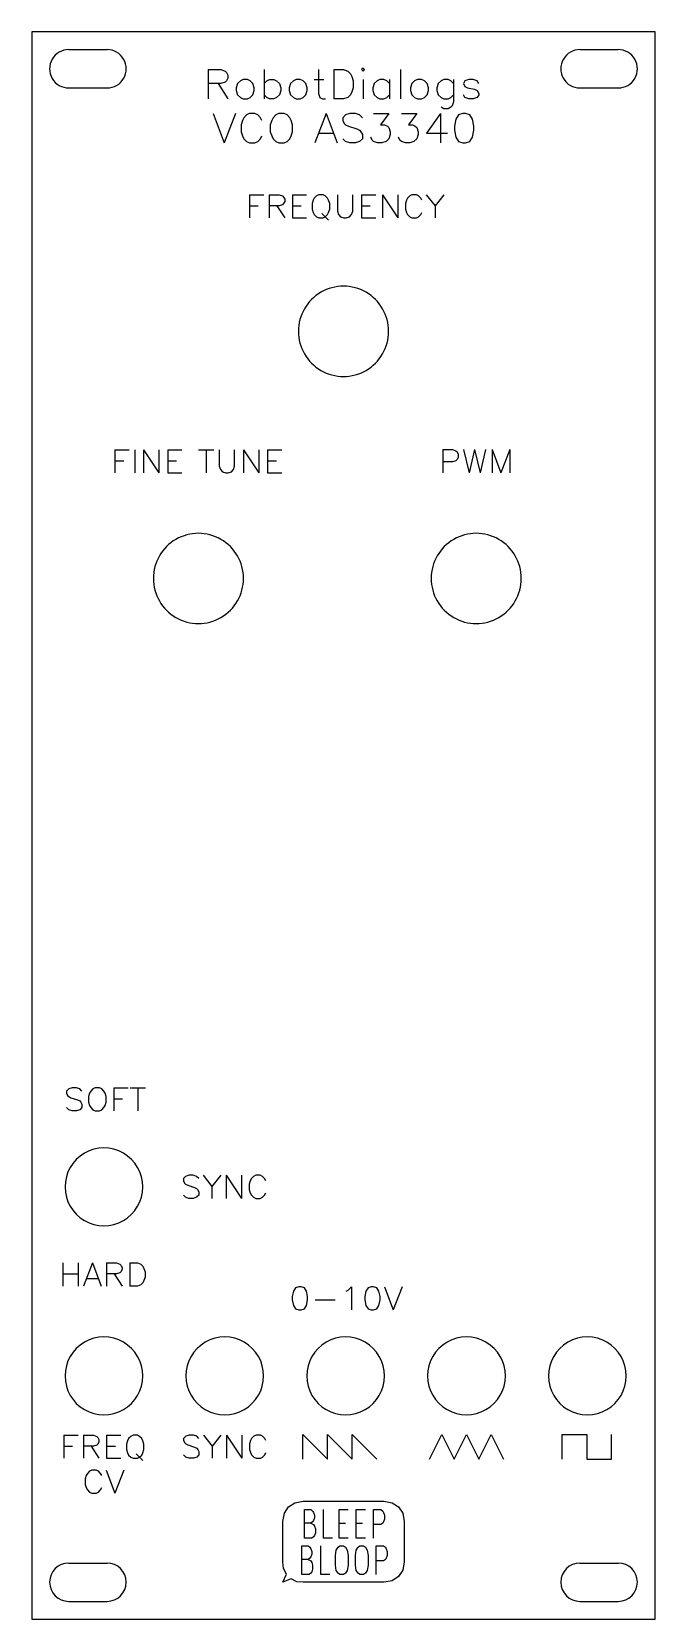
# Model space of a CAD drawing. Extents: x 0 to 51, y 0 to 129.
import ezdxf

# ---------------------------------------------------------------- set-up
doc = ezdxf.new("R2010")
doc.units = 0
for name, color, linetype in [('logo', 7, 'CONTINUOUS'), ('panel_dxf_import', 7, 'CONTINUOUS'), ('text', 7, 'CONTINUOUS')]:
    doc.layers.add(name, color=color, linetype=linetype)

msp = doc.modelspace()

# ---------------------------------------------------------------- linework, layer by layer
at = {"layer": 'logo', "color": 7}
for p, q in [((20.509101, 8.630693), (20.841612, 9.147373)), ((20.841612, 9.147373), (21.358298, 9.479889)), ((21.358298, 9.479889), (22.028441, 9.597549)), ((22.028441, 9.597549), (28.576471, 9.597554)), ((28.576471, 9.597554), (29.246629, 9.479892)), ((29.246629, 9.479892), (29.7633, 9.147373)), ((29.7633, 9.147373), (30.095826, 8.630693)), ((20.391437, 7.960543), (20.509101, 8.630693)), ((20.391437, 4.686528), (20.391437, 7.960543)), ((22.137613, 6.601743), (22.137613, 8.921913)), ((22.137613, 8.921913), (22.653201, 8.921913)), ((22.653201, 7.81707), (22.137613, 7.81707)), ((22.653201, 8.921913), (22.800516, 8.811428)), ((22.800516, 7.927555), (22.653201, 7.81707)), ((22.653201, 7.81707), (22.874174, 7.706586)), ((22.800516, 8.811428), (22.874174, 8.700945)), ((22.874174, 8.038038), (22.800516, 7.927555)), ((22.874174, 8.700945), (22.947831, 8.479976)), ((22.947831, 8.259008), (22.874174, 8.038038)), ((22.947831, 8.479976), (22.947831, 8.259008)), ((23.684393, 6.601743), (23.684393, 8.921913)), ((24.936557, 6.601743), (24.936557, 8.921913)), ((24.936557, 8.921913), (25.673118, 8.921913)), ((24.936557, 7.81707), (25.452145, 7.81707)), ((26.336022, 6.601743), (26.336022, 8.921913)), ((26.336022, 8.921913), (27.072583, 8.921913)), ((26.336022, 7.81707), (26.85161, 7.81707)), ((27.735487, 6.601743), (27.735487, 8.921913)), ((27.735487, 8.921913), (28.324733, 8.921913)), ((28.324733, 8.921913), (28.472048, 8.811428)), ((28.472048, 7.81707), (28.324733, 7.706586)), ((28.472048, 8.811428), (28.545705, 8.700945)), ((28.545705, 7.927555), (28.472048, 7.81707)), ((28.545705, 8.700945), (28.619363, 8.479976)), ((28.619363, 8.148523), (28.545705, 7.927555)), ((28.619363, 8.479976), (28.619363, 8.148523)), ((30.095826, 8.630693), (30.21349, 7.960546)), ((30.21349, 7.960546), (30.213475, 4.686528)), ((22.726858, 6.601743), (22.137613, 6.601743)), ((22.874174, 6.712228), (22.726858, 6.601743)), ((22.874174, 7.706586), (22.947831, 7.596101)), ((22.947831, 6.822711), (22.874174, 6.712228)), ((22.947831, 7.596101), (23.021489, 7.375133)), ((23.021489, 7.04368), (22.947831, 6.822711)), ((23.021489, 7.375133), (23.021489, 7.04368)), ((24.420954, 6.601743), (23.684393, 6.601743)), ((25.673118, 6.601743), (24.936557, 6.601743)), ((27.072583, 6.601743), (26.336022, 6.601743)), ((28.324733, 7.706586), (27.735487, 7.706586)), ((21.91664, 3.662861), (21.91664, 5.983031)), ((21.91664, 5.983031), (22.432243, 5.983031)), ((22.432243, 5.983031), (22.579558, 5.872546)), ((22.579558, 5.872546), (22.653201, 5.762063)), ((22.653201, 5.762063), (22.726858, 5.541094)), ((22.726858, 5.320126), (22.653201, 5.099156)), ((22.726858, 5.541094), (22.726858, 5.320126)), ((23.46342, 3.662861), (23.46342, 5.983031)), ((24.641927, 5.209641), (24.715584, 5.651578)), ((24.641927, 4.436251), (24.641927, 5.209641)), ((24.715584, 5.651578), (24.8629, 5.872546)), ((24.8629, 5.872546), (25.0102, 5.983031)), ((25.0102, 5.983031), (25.30483, 5.983031)), ((25.30483, 5.983031), (25.452145, 5.872546)), ((25.452145, 5.872546), (25.599461, 5.651578)), ((25.599461, 5.651578), (25.673118, 5.209641)), ((25.673118, 5.209641), (25.673118, 4.436251)), ((26.262364, 5.209641), (26.336022, 5.651578)), ((26.262364, 4.436251), (26.262364, 5.209641)), ((26.336022, 5.651578), (26.483337, 5.872546)), ((26.483337, 5.872546), (26.630637, 5.983031)), ((26.630637, 5.983031), (26.925268, 5.983031)), ((26.925268, 5.983031), (27.072583, 5.872546)), ((27.072583, 5.872546), (27.219898, 5.651578)), ((27.219898, 5.651578), (27.293541, 5.209641)), ((27.293541, 5.209641), (27.293541, 4.436251)), ((27.95646, 3.662861), (27.95646, 5.983031)), ((27.95646, 5.983031), (28.545705, 5.983031)), ((28.545705, 5.983031), (28.693021, 5.872546)), ((28.693021, 5.872546), (28.766678, 5.762063)), ((28.766678, 5.762063), (28.840321, 5.541094)), ((28.840321, 5.209641), (28.766678, 4.988673)), ((28.840321, 5.541094), (28.840321, 5.209641)), ((20.428003, 4.168941), (20.391437, 4.686528)), ((20.683964, 3.687148), (20.428003, 4.168941)), ((22.432243, 4.878188), (21.91664, 4.878188)), ((22.579558, 4.988673), (22.432243, 4.878188)), ((22.432243, 4.878188), (22.653201, 4.767704)), ((22.653201, 5.099156), (22.579558, 4.988673)), ((22.653201, 4.767704), (22.726858, 4.657219)), ((22.726858, 3.883829), (22.653201, 3.773346)), ((22.726858, 4.657219), (22.800516, 4.436251)), ((22.800516, 4.104798), (22.726858, 3.883829)), ((22.800516, 4.436251), (22.800516, 4.104798)), ((24.715584, 3.994314), (24.641927, 4.436251)), ((24.8629, 3.773346), (24.715584, 3.994314)), ((25.599461, 3.994314), (25.452145, 3.773346)), ((25.673118, 4.436251), (25.599461, 3.994314)), ((26.336022, 3.994314), (26.262364, 4.436251)), ((26.483337, 3.773346), (26.336022, 3.994314)), ((27.219898, 3.994314), (27.072583, 3.773346)), ((27.293541, 4.436251), (27.219898, 3.994314)), ((28.545705, 4.767704), (27.95646, 4.767704)), ((28.693021, 4.878188), (28.545705, 4.767704)), ((28.766678, 4.988673), (28.693021, 4.878188)), ((30.095826, 4.016377), (29.7633, 3.499697)), ((30.213475, 4.686528), (30.095826, 4.016377)), ((20.387477, 3.049532), (20.683964, 3.687148)), ((21.048911, 3.328316), (20.387477, 3.049532)), ((21.516951, 3.084368), (21.048911, 3.328316)), ((22.028441, 3.049519), (21.516951, 3.084368)), ((22.505901, 3.662861), (21.91664, 3.662861)), ((28.576471, 3.049519), (22.028441, 3.049519)), ((22.653201, 3.773346), (22.505901, 3.662861)), ((24.199981, 3.662861), (23.46342, 3.662861)), ((25.0102, 3.662861), (24.8629, 3.773346)), ((25.30483, 3.662861), (25.0102, 3.662861)), ((25.452145, 3.773346), (25.30483, 3.662861)), ((26.630637, 3.662861), (26.483337, 3.773346)), ((26.925268, 3.662861), (26.630637, 3.662861)), ((27.072583, 3.773346), (26.925268, 3.662861)), ((29.246629, 3.16718), (28.576471, 3.049519)), ((29.7633, 3.499697), (29.246629, 3.16718))]:
    msp.add_line(p, q, dxfattribs=at)
at = {"layer": 'panel_dxf_import', "color": 7}
for p, q in [((0.049844, 128.55016), (0.049844, 0.050322)), ((50.54978, 128.55016), (0.049844, 128.55016)), ((50.54978, 0.050322), (50.54978, 128.55016)), ((3.04984, 127.100163), (6.149837, 127.100163)), ((44.449787, 127.100163), (47.549785, 127.100163)), ((3.04984, 124.000166), (6.149837, 124.000166)), ((44.449787, 124.000166), (47.549785, 124.000166)), ((28.949809, 104.300191), (28.949809, 104.300191)), ((17.199823, 84.300217), (17.199823, 84.300217)), ((39.699795, 84.300217), (39.699795, 84.300217)), ((9.044833, 35.050279), (9.044833, 35.050279)), ((9.044833, 19.750299), (9.044833, 19.750299)), ((18.833822, 19.750299), (18.833822, 19.750299)), ((28.622808, 19.750299), (28.622808, 19.750299)), ((38.410797, 19.750299), (38.410797, 19.750299)), ((48.199783, 19.750299), (48.199783, 19.750299)), ((3.04984, 4.600316), (6.149837, 4.600316)), ((44.449787, 4.600316), (47.549785, 4.600316)), ((3.04984, 1.500322), (6.149837, 1.500322)), ((44.449787, 1.500322), (47.549785, 1.500322)), ((0.049844, 0.050322), (50.54978, 0.050322))]:
    msp.add_line(p, q, dxfattribs=at)
for points in [[(1.707502, 126.325164), (1.430621, 125.845592), (1.430621, 125.254736), (1.707502, 124.775165)], [(3.04984, 127.100163), (2.496079, 127.100163), (1.984382, 126.804735), (1.707502, 126.325164)], [(7.492175, 126.325164), (7.215295, 126.804735), (6.703598, 127.100163), (6.149837, 127.100163)], [(7.492175, 124.775165), (7.769056, 125.254736), (7.769056, 125.845592), (7.492175, 126.325164)], [(43.107449, 126.325164), (42.830569, 125.845592), (42.830569, 125.254736), (43.107449, 124.775165)], [(44.449787, 127.100163), (43.896026, 127.100163), (43.38433, 126.804735), (43.107449, 126.325164)], [(48.892123, 126.325164), (48.615242, 126.804735), (48.103546, 127.100163), (47.549785, 127.100163)], [(48.892123, 124.775165), (49.169003, 125.254736), (49.169003, 125.845592), (48.892123, 126.325164)], [(1.707502, 124.775165), (1.984382, 124.295594), (2.496079, 124.000166), (3.04984, 124.000166)], [(6.149837, 124.000166), (6.703598, 124.000166), (7.215295, 124.295594), (7.492175, 124.775165)], [(43.107449, 124.775165), (43.38433, 124.295594), (43.896026, 124.000166), (44.449787, 124.000166)], [(47.549785, 124.000166), (48.103546, 124.000166), (48.615242, 124.295594), (48.892123, 124.775165)], [(27.125213, 107.462338), (25.995696, 108.114656), (24.603931, 108.114656), (23.474415, 107.462338)], [(23.474415, 107.462338), (22.344898, 106.81002), (21.649322, 105.60454), (21.649818, 104.300191)], [(28.949809, 104.300191), (28.950305, 105.60454), (28.254729, 106.81002), (27.125213, 107.462338)], [(21.649818, 104.300191), (21.649322, 102.995843), (22.344898, 101.790362), (23.474415, 101.138044)], [(27.125213, 101.138044), (28.254729, 101.790362), (28.950305, 102.995843), (28.949809, 104.300191)], [(23.474415, 101.138044), (24.603931, 100.485727), (25.995696, 100.485727), (27.125213, 101.138044)], [(11.724429, 87.462364), (10.594913, 86.810046), (9.899336, 85.604565), (9.899833, 84.300217)], [(15.375227, 87.462364), (14.245711, 88.114681), (12.853946, 88.114681), (11.724429, 87.462364)], [(17.199823, 84.300217), (17.20032, 85.604565), (16.504743, 86.810046), (15.375227, 87.462364)], [(34.224401, 87.462364), (33.094884, 86.810046), (32.399308, 85.604565), (32.399804, 84.300217)], [(37.875199, 87.462364), (36.745682, 88.114681), (35.353917, 88.114681), (34.224401, 87.462364)], [(39.699795, 84.300217), (39.700292, 85.604565), (39.004715, 86.810046), (37.875199, 87.462364)], [(9.899833, 84.300217), (9.899336, 82.995868), (10.594913, 81.790388), (11.724429, 81.13807)], [(15.375227, 81.13807), (16.504743, 81.790388), (17.20032, 82.995868), (17.199823, 84.300217)], [(32.399804, 84.300217), (32.399308, 82.995868), (33.094884, 81.790388), (34.224401, 81.13807)], [(37.875199, 81.13807), (39.004715, 81.790388), (39.700292, 82.995868), (39.699795, 84.300217)], [(11.724429, 81.13807), (12.853946, 80.485752), (14.245711, 80.485752), (15.375227, 81.13807)], [(34.224401, 81.13807), (35.353917, 80.485752), (36.745682, 80.485752), (37.875199, 81.13807)], [(4.319312, 37.779778), (3.344432, 37.216679), (2.744189, 36.176099), (2.744842, 35.050279)], [(7.470362, 37.779778), (6.495482, 38.342876), (5.294192, 38.342876), (4.319312, 37.779778)], [(9.044833, 35.050279), (9.045485, 36.176099), (8.445242, 37.216679), (7.470362, 37.779778)], [(2.744842, 35.050279), (2.744189, 33.924459), (3.344432, 32.88388), (4.319312, 32.320781)], [(7.470362, 32.320781), (8.445242, 32.88388), (9.045485, 33.924459), (9.044833, 35.050279)], [(4.319312, 32.320781), (5.294192, 31.757683), (6.495482, 31.757683), (7.470362, 32.320781)], [(4.319312, 22.479797), (3.344432, 21.916699), (2.744189, 20.876119), (2.744842, 19.750299)], [(7.470362, 22.479797), (6.495482, 23.042896), (5.294192, 23.042896), (4.319312, 22.479797)], [(9.044833, 19.750299), (9.045485, 20.876119), (8.445242, 21.916699), (7.470362, 22.479797)], [(14.108826, 22.478277), (13.134214, 21.915584), (12.533828, 20.875685), (12.533828, 19.750299)], [(17.258823, 22.478277), (16.284211, 23.040969), (15.083439, 23.040969), (14.108826, 22.478277)], [(18.833822, 19.750299), (18.833822, 20.875685), (18.233436, 21.915584), (17.258823, 22.478277)], [(23.897287, 22.479797), (22.922407, 21.916699), (22.322164, 20.876119), (22.322817, 19.750299)], [(27.048338, 22.479797), (26.073458, 23.042896), (24.872167, 23.042896), (23.897287, 22.479797)], [(28.622808, 19.750299), (28.623461, 20.876119), (28.023218, 21.916699), (27.048338, 22.479797)], [(33.685802, 22.478276), (32.711189, 21.915584), (32.110803, 20.875685), (32.110803, 19.750299)], [(36.835798, 22.478276), (35.861186, 23.040969), (34.660414, 23.040969), (33.685802, 22.478276)], [(38.410797, 19.750299), (38.410797, 20.875685), (37.810411, 21.915584), (36.835798, 22.478276)], [(43.474262, 22.479797), (42.499382, 21.916699), (41.899139, 20.876119), (41.899792, 19.750299)], [(46.625313, 22.479797), (45.650433, 23.042896), (44.449142, 23.042896), (43.474262, 22.479797)], [(48.199783, 19.750299), (48.200436, 20.876119), (47.600193, 21.916699), (46.625313, 22.479797)], [(2.744842, 19.750299), (2.744189, 18.624479), (3.344432, 17.583899), (4.319312, 17.020801)], [(7.470362, 17.020801), (8.445242, 17.583899), (9.045485, 18.624479), (9.044833, 19.750299)], [(12.533828, 19.750299), (12.533828, 18.624914), (13.134214, 17.585015), (14.108826, 17.022322)], [(17.258823, 17.022322), (18.233436, 17.585015), (18.833822, 18.624914), (18.833822, 19.750299)], [(22.322817, 19.750299), (22.322164, 18.624479), (22.922407, 17.583899), (23.897287, 17.020801)], [(27.048338, 17.020801), (28.023218, 17.583899), (28.623461, 18.624479), (28.622808, 19.750299)], [(32.110803, 19.750299), (32.110803, 18.624914), (32.711189, 17.585015), (33.685802, 17.022322)], [(36.835798, 17.022322), (37.810411, 17.585015), (38.410797, 18.624914), (38.410797, 19.750299)], [(41.899792, 19.750299), (41.899139, 18.624479), (42.499382, 17.583899), (43.474262, 17.020801)], [(46.625313, 17.020801), (47.600193, 17.583899), (48.200436, 18.624479), (48.199783, 19.750299)], [(4.319312, 17.020801), (5.294192, 16.457703), (6.495482, 16.457703), (7.470362, 17.020801)], [(14.108826, 17.022322), (15.083439, 16.459629), (16.284211, 16.459629), (17.258823, 17.022322)], [(23.897287, 17.020801), (24.872167, 16.457703), (26.073458, 16.457703), (27.048338, 17.020801)], [(33.685802, 17.022322), (34.660414, 16.459629), (35.861186, 16.459629), (36.835798, 17.022322)], [(43.474262, 17.020801), (44.449142, 16.457703), (45.650433, 16.457703), (46.625313, 17.020801)], [(3.04984, 4.600316), (2.194412, 4.59945), (1.50141, 3.905747), (1.50141, 3.050319)], [(7.698267, 3.050319), (7.698267, 3.905747), (7.005264, 4.59945), (6.149837, 4.600316)], [(44.449787, 4.600316), (43.59436, 4.59945), (42.901358, 3.905747), (42.901358, 3.050319)], [(49.098214, 3.050319), (49.098214, 3.905747), (48.405212, 4.59945), (47.549785, 4.600316)], [(1.50141, 3.050319), (1.50141, 2.194891), (2.194412, 1.501187), (3.04984, 1.500322)], [(6.149837, 1.500322), (7.005264, 1.501187), (7.698267, 2.194891), (7.698267, 3.050319)], [(42.901358, 3.050319), (42.901358, 2.194891), (43.59436, 1.501187), (44.449787, 1.500322)], [(47.549785, 1.500322), (48.405212, 1.501187), (49.098214, 2.194891), (49.098214, 3.050319)]]:
    msp.add_open_spline(points, degree=3, dxfattribs=at)
at = {"layer": 'text', "color": 7}
for p, q in [((14.347925, 125.483998), (14.347925, 123.110825)), ((14.347925, 125.483998), (15.366023, 125.483998)), ((15.366023, 125.483998), (15.702999, 125.369283)), ((15.702999, 125.369283), (15.817715, 125.254567)), ((15.817715, 125.254567), (15.93243, 125.032307)), ((15.93243, 124.802876), (15.817715, 124.580615)), ((15.93243, 125.032307), (15.93243, 124.802876)), ((17.172794, 124.691745), (16.950533, 124.580615)), ((17.513355, 124.691745), (17.172794, 124.691745)), ((17.739201, 124.580615), (17.513355, 124.691745)), ((18.86484, 125.483998), (18.86484, 123.110825)), ((19.09427, 124.580615), (19.316531, 124.691745)), ((19.316531, 124.691745), (19.657092, 124.691745)), ((19.657092, 124.691745), (19.882938, 124.580615)), ((21.460269, 124.691745), (21.238008, 124.580615)), ((21.80083, 124.691745), (21.460269, 124.691745)), ((22.026676, 124.580615), (21.80083, 124.691745)), ((22.930067, 124.691745), (23.718735, 124.691745)), ((23.267043, 125.483998), (23.267043, 123.562517)), ((24.507398, 125.483998), (24.507398, 123.110825)), ((24.507398, 125.483998), (25.299651, 125.483998)), ((25.299651, 125.483998), (25.640212, 125.369283)), ((25.640212, 125.369283), (25.862473, 125.143437)), ((25.862473, 125.143437), (25.977188, 124.917591)), ((25.977188, 124.917591), (26.091904, 124.580615)), ((26.880576, 125.595128), (26.769445, 125.483998)), ((26.769445, 125.483998), (26.880576, 125.369283)), ((26.995291, 125.483998), (26.880576, 125.595128)), ((26.880576, 125.369283), (26.995291, 125.483998)), ((26.880576, 124.691745), (26.880576, 123.110825)), ((28.235622, 124.691745), (28.013362, 124.580615)), ((28.576183, 124.691745), (28.235622, 124.691745)), ((28.802029, 124.580615), (28.576183, 124.691745)), ((29.027875, 124.691745), (29.027875, 123.110825)), ((29.927681, 125.483998), (29.927681, 123.110825)), ((31.282753, 124.691745), (31.060492, 124.580615)), ((31.623314, 124.691745), (31.282753, 124.691745)), ((31.84916, 124.580615), (31.623314, 124.691745)), ((33.426504, 124.691745), (33.204243, 124.580615)), ((33.767065, 124.691745), (33.426504, 124.691745)), ((33.99291, 124.580615), (33.767065, 124.691745)), ((34.218756, 124.691745), (34.218756, 122.88498)), ((35.459123, 124.691745), (35.118562, 124.580615)), ((35.799684, 124.691745), (35.459123, 124.691745)), ((36.136661, 124.580615), (35.799684, 124.691745)), ((15.366023, 124.351184), (14.347925, 124.351184)), ((15.140177, 124.351184), (15.93243, 123.110825)), ((15.702999, 124.4659), (15.366023, 124.351184)), ((15.817715, 124.580615), (15.702999, 124.4659)), ((16.721102, 124.351184), (16.609972, 124.014208)), ((16.609972, 124.014208), (16.609972, 123.788363)), ((16.609972, 123.788363), (16.721102, 123.449594)), ((16.950533, 124.580615), (16.721102, 124.351184)), ((16.721102, 123.449594), (16.950533, 123.223748)), ((17.965046, 124.351184), (17.739201, 124.580615)), ((17.739201, 123.223748), (17.965046, 123.449594)), ((18.076177, 124.014208), (17.965046, 124.351184)), ((17.965046, 123.449594), (18.076177, 123.788363)), ((18.076177, 123.788363), (18.076177, 124.014208)), ((18.86484, 124.351184), (19.09427, 124.580615)), ((19.09427, 123.223748), (18.86484, 123.449594)), ((19.882938, 124.580615), (20.108784, 124.351184)), ((20.108784, 123.449594), (19.882938, 123.223748)), ((20.108784, 124.351184), (20.219914, 124.014208)), ((20.219914, 123.788363), (20.108784, 123.449594)), ((20.219914, 124.014208), (20.219914, 123.788363)), ((21.008577, 124.351184), (20.897447, 124.014208)), ((20.897447, 124.014208), (20.897447, 123.788363)), ((20.897447, 123.788363), (21.008577, 123.449594)), ((21.238008, 124.580615), (21.008577, 124.351184)), ((21.008577, 123.449594), (21.238008, 123.223748)), ((22.252521, 124.351184), (22.026676, 124.580615)), ((22.026676, 123.223748), (22.252521, 123.449594)), ((22.363652, 124.014208), (22.252521, 124.351184)), ((22.252521, 123.449594), (22.363652, 123.788363)), ((22.363652, 123.788363), (22.363652, 124.014208)), ((23.267043, 123.562517), (23.381758, 123.223748)), ((25.862473, 123.449594), (25.640212, 123.223748)), ((25.977188, 123.677232), (25.862473, 123.449594)), ((26.091904, 124.014208), (25.977188, 123.677232)), ((26.091904, 124.580615), (26.091904, 124.014208)), ((27.783931, 124.351184), (27.672801, 124.014208)), ((27.672801, 124.014208), (27.672801, 123.788363)), ((27.672801, 123.788363), (27.783931, 123.449594)), ((28.013362, 124.580615), (27.783931, 124.351184)), ((27.783931, 123.449594), (28.013362, 123.223748)), ((29.027875, 124.351184), (28.802029, 124.580615)), ((28.802029, 123.223748), (29.027875, 123.449594)), ((30.831062, 124.351184), (30.719931, 124.014208)), ((30.719931, 124.014208), (30.719931, 123.788363)), ((30.719931, 123.788363), (30.831062, 123.449594)), ((31.060492, 124.580615), (30.831062, 124.351184)), ((30.831062, 123.449594), (31.060492, 123.223748)), ((32.075006, 124.351184), (31.84916, 124.580615)), ((31.84916, 123.223748), (32.075006, 123.449594)), ((32.186136, 124.014208), (32.075006, 124.351184)), ((32.075006, 123.449594), (32.186136, 123.788363)), ((32.186136, 123.788363), (32.186136, 124.014208)), ((32.974812, 124.351184), (32.863682, 124.014208)), ((32.863682, 124.014208), (32.863682, 123.788363)), ((32.863682, 123.788363), (32.974812, 123.449594)), ((33.204243, 124.580615), (32.974812, 124.351184)), ((32.974812, 123.449594), (33.204243, 123.223748)), ((34.218756, 124.351184), (33.99291, 124.580615)), ((33.99291, 123.223748), (34.218756, 123.449594)), ((35.118562, 124.580615), (35.007432, 124.351184)), ((35.007432, 124.351184), (35.118562, 124.128924)), ((35.118562, 123.223748), (35.007432, 123.449594)), ((35.118562, 124.128924), (35.347993, 124.014208)), ((35.347993, 124.014208), (35.910815, 123.899493)), ((35.910815, 123.899493), (36.136661, 123.788363)), ((36.251376, 124.351184), (36.136661, 124.580615)), ((36.136661, 123.788363), (36.251376, 123.562517)), ((36.251376, 123.449594), (36.136661, 123.223748)), ((36.251376, 123.562517), (36.251376, 123.449594)), ((16.950533, 123.223748), (17.172794, 123.110825)), ((17.172794, 123.110825), (17.513355, 123.110825)), ((17.513355, 123.110825), (17.739201, 123.223748)), ((19.316531, 123.110825), (19.09427, 123.223748)), ((19.657092, 123.110825), (19.316531, 123.110825)), ((19.882938, 123.223748), (19.657092, 123.110825)), ((21.238008, 123.223748), (21.460269, 123.110825)), ((21.460269, 123.110825), (21.80083, 123.110825)), ((21.80083, 123.110825), (22.026676, 123.223748)), ((23.381758, 123.223748), (23.604019, 123.110825)), ((23.604019, 123.110825), (23.83345, 123.110825)), ((25.299651, 123.110825), (24.507398, 123.110825)), ((25.640212, 123.223748), (25.299651, 123.110825)), ((28.013362, 123.223748), (28.235622, 123.110825)), ((28.235622, 123.110825), (28.576183, 123.110825)), ((28.576183, 123.110825), (28.802029, 123.223748)), ((31.060492, 123.223748), (31.282753, 123.110825)), ((31.282753, 123.110825), (31.623314, 123.110825)), ((31.623314, 123.110825), (31.84916, 123.223748)), ((33.204243, 123.223748), (33.426504, 123.110825)), ((33.426504, 122.322158), (33.204243, 122.433288)), ((33.426504, 123.110825), (33.767065, 123.110825)), ((33.767065, 122.322158), (33.426504, 122.322158)), ((33.767065, 123.110825), (33.99291, 123.223748)), ((33.99291, 122.433288), (33.767065, 122.322158)), ((34.107626, 122.544419), (33.99291, 122.433288)), ((34.218756, 122.88498), (34.107626, 122.544419)), ((35.459123, 123.110825), (35.118562, 123.223748)), ((35.799684, 123.110825), (35.459123, 123.110825)), ((36.136661, 123.223748), (35.799684, 123.110825)), ((14.741567, 121.926996), (15.644879, 119.55401)), ((16.548191, 121.926996), (15.644879, 119.55401)), ((17.110963, 121.360633), (16.999841, 121.023684)), ((16.999841, 121.023684), (16.999841, 120.457322)), ((17.225669, 121.586461), (17.110963, 121.360633)), ((17.451497, 121.812289), (17.225669, 121.586461)), ((17.677325, 121.926996), (17.451497, 121.812289)), ((18.128981, 121.926996), (17.677325, 121.926996)), ((18.354809, 121.812289), (18.128981, 121.926996)), ((18.580637, 121.586461), (18.354809, 121.812289)), ((18.695343, 121.360633), (18.580637, 121.586461)), ((19.483953, 121.360633), (19.372832, 121.023684)), ((19.372832, 121.023684), (19.372832, 120.457322)), ((19.59866, 121.586461), (19.483953, 121.360633)), ((19.824488, 121.812289), (19.59866, 121.586461)), ((20.050316, 121.926996), (19.824488, 121.812289)), ((20.501971, 121.926996), (20.050316, 121.926996)), ((20.727799, 121.812289), (20.501971, 121.926996)), ((20.953627, 121.586461), (20.727799, 121.812289)), ((21.068334, 121.360633), (20.953627, 121.586461)), ((21.179455, 121.023684), (21.068334, 121.360633)), ((21.179455, 120.457322), (21.179455, 121.023684)), ((23.889393, 121.926996), (22.986081, 119.55401)), ((23.889393, 121.926996), (24.792705, 119.55401)), ((25.470183, 121.812289), (25.244355, 121.586461)), ((25.244355, 121.586461), (25.244355, 121.360633)), ((25.244355, 121.360633), (25.355477, 121.134805)), ((25.355477, 121.134805), (25.470183, 121.023684)), ((25.807133, 121.926996), (25.470183, 121.812289)), ((25.470183, 121.023684), (25.696011, 120.908978)), ((25.696011, 120.908978), (26.373495, 120.68315)), ((26.258789, 121.926996), (25.807133, 121.926996)), ((26.599323, 121.812289), (26.258789, 121.926996)), ((26.825151, 121.586461), (26.599323, 121.812289)), ((27.728469, 121.926996), (28.968731, 121.926996)), ((28.968731, 121.926996), (28.294831, 121.023684)), ((28.294831, 121.023684), (28.631781, 121.023684)), ((28.631781, 121.023684), (28.857609, 120.908978)), ((28.857609, 120.908978), (28.968731, 120.794271)), ((28.968731, 120.794271), (29.083437, 120.457322)), ((29.986692, 121.926996), (31.226953, 121.926996)), ((31.226953, 121.926996), (30.553054, 121.023684)), ((30.553054, 121.023684), (30.890004, 121.023684)), ((30.890004, 121.023684), (31.115831, 120.908978)), ((31.115831, 120.908978), (31.226953, 120.794271)), ((31.226953, 120.794271), (31.341659, 120.457322)), ((33.148277, 121.926996), (32.019137, 120.342615)), ((33.148277, 121.926996), (33.148277, 119.55401)), ((34.388659, 121.47534), (34.277537, 120.908978)), ((34.277537, 120.908978), (34.277537, 120.572028)), ((34.618072, 121.812289), (34.388659, 121.47534)), ((34.955021, 121.926996), (34.618072, 121.812289)), ((35.180849, 121.926996), (34.955021, 121.926996)), ((35.521384, 121.812289), (35.180849, 121.926996)), ((35.743627, 121.47534), (35.521384, 121.812289)), ((35.858333, 120.908978), (35.743627, 121.47534)), ((35.858333, 120.572028), (35.858333, 120.908978)), ((16.999841, 120.457322), (17.110963, 120.120372)), ((17.110963, 120.120372), (17.225669, 119.892752)), ((17.225669, 119.892752), (17.451497, 119.666924)), ((17.451497, 119.666924), (17.677325, 119.55401)), ((17.677325, 119.55401), (18.128981, 119.55401)), ((18.128981, 119.55401), (18.354809, 119.666924)), ((18.354809, 119.666924), (18.580637, 119.892752)), ((18.580637, 119.892752), (18.695343, 120.120372)), ((19.372832, 120.457322), (19.483953, 120.120372)), ((19.483953, 120.120372), (19.59866, 119.892752)), ((19.59866, 119.892752), (19.824488, 119.666924)), ((19.824488, 119.666924), (20.050316, 119.55401)), ((20.050316, 119.55401), (20.501971, 119.55401)), ((20.501971, 119.55401), (20.727799, 119.666924)), ((20.727799, 119.666924), (20.953627, 119.892752)), ((20.953627, 119.892752), (21.068334, 120.120372)), ((21.068334, 120.120372), (21.179455, 120.457322)), ((23.323031, 120.342615), (24.455755, 120.342615)), ((25.470183, 119.666924), (25.244355, 119.892752)), ((25.807133, 119.55401), (25.470183, 119.666924)), ((26.258789, 119.55401), (25.807133, 119.55401)), ((26.599323, 119.666924), (26.258789, 119.55401)), ((26.373495, 120.68315), (26.599323, 120.572028)), ((26.599323, 120.572028), (26.710445, 120.457322)), ((26.825151, 119.892752), (26.599323, 119.666924)), ((26.710445, 120.457322), (26.825151, 120.231494)), ((26.825151, 120.231494), (26.825151, 119.892752)), ((27.613763, 119.779838), (27.502641, 120.005666)), ((27.728469, 119.666924), (27.613763, 119.779838)), ((28.065419, 119.55401), (27.728469, 119.666924)), ((28.405953, 119.55401), (28.065419, 119.55401)), ((28.746487, 119.666924), (28.405953, 119.55401)), ((28.968731, 119.892752), (28.746487, 119.666924)), ((29.083437, 120.231494), (28.968731, 119.892752)), ((29.083437, 120.457322), (29.083437, 120.231494)), ((29.871985, 119.779838), (29.760864, 120.005666)), ((29.986692, 119.666924), (29.871985, 119.779838)), ((30.323641, 119.55401), (29.986692, 119.666924)), ((30.664176, 119.55401), (30.323641, 119.55401)), ((31.00471, 119.666924), (30.664176, 119.55401)), ((31.226953, 119.892752), (31.00471, 119.666924)), ((31.341659, 120.231494), (31.226953, 119.892752)), ((31.341659, 120.457322), (31.341659, 120.231494)), ((32.019137, 120.342615), (33.714639, 120.342615)), ((34.277537, 120.572028), (34.388659, 120.005666)), ((34.388659, 120.005666), (34.618072, 119.666924)), ((34.618072, 119.666924), (34.955021, 119.55401)), ((34.955021, 119.55401), (35.180849, 119.55401)), ((35.180849, 119.55401), (35.521384, 119.666924)), ((35.521384, 119.666924), (35.743627, 120.005666)), ((35.743627, 120.005666), (35.858333, 120.572028)), ((17.689691, 115.351016), (17.689691, 113.4827)), ((17.689691, 115.351016), (18.846805, 115.351016)), ((17.689691, 114.459192), (18.400893, 114.459192)), ((19.289891, 115.351016), (19.289891, 113.4827)), ((19.289891, 115.351016), (20.091404, 115.351016)), ((20.091404, 114.459192), (19.289891, 114.459192)), ((19.913603, 114.459192), (20.537316, 113.4827)), ((20.091404, 115.351016), (20.356694, 115.260705)), ((20.356694, 114.549503), (20.091404, 114.459192)), ((20.356694, 115.260705), (20.447005, 115.170394)), ((20.447005, 114.639814), (20.356694, 114.549503)), ((20.447005, 115.170394), (20.537316, 114.995415)), ((20.537316, 114.814793), (20.447005, 114.639814)), ((20.537316, 114.995415), (20.537316, 114.814793)), ((21.158211, 115.351016), (21.158211, 113.4827)), ((21.158211, 115.351016), (22.315325, 115.351016)), ((21.158211, 114.459192), (21.869413, 114.459192)), ((22.845901, 114.905104), (22.758411, 114.639814)), ((22.758411, 114.639814), (22.758411, 114.193902)), ((22.936212, 115.082904), (22.845901, 114.905104)), ((23.114012, 115.260705), (22.936212, 115.082904)), ((23.291813, 115.351016), (23.114012, 115.260705)), ((23.647414, 115.351016), (23.291813, 115.351016)), ((23.825214, 115.260705), (23.647414, 115.351016)), ((24.003015, 115.082904), (23.825214, 115.260705)), ((24.093326, 114.905104), (24.003015, 115.082904)), ((24.180815, 114.639814), (24.093326, 114.905104)), ((24.180815, 114.193902), (24.180815, 114.639814)), ((24.801711, 115.351016), (24.801711, 114.016101)), ((26.049136, 114.016101), (26.049136, 115.351016)), ((26.757511, 115.351016), (26.757511, 113.4827)), ((26.757511, 115.351016), (27.914625, 115.351016)), ((26.757511, 114.459192), (27.468713, 114.459192)), ((28.445191, 115.351016), (28.445191, 113.4827)), ((28.445191, 115.351016), (29.692616, 113.4827)), ((29.692616, 115.351016), (29.692616, 113.4827)), ((30.400991, 114.905104), (30.313501, 114.639814)), ((30.313501, 114.639814), (30.313501, 114.193902)), ((30.491302, 115.082904), (30.400991, 114.905104)), ((30.669102, 115.260705), (30.491302, 115.082904)), ((30.846903, 115.351016), (30.669102, 115.260705)), ((31.202504, 115.351016), (30.846903, 115.351016)), ((31.380304, 115.260705), (31.202504, 115.351016)), ((31.558105, 115.082904), (31.380304, 115.260705)), ((31.648416, 114.905104), (31.558105, 115.082904)), ((32.004001, 115.351016), (32.715203, 114.459192)), ((33.426405, 115.351016), (32.715203, 114.459192)), ((32.715203, 114.459192), (32.715203, 113.4827)), ((21.158211, 113.4827), (22.315325, 113.4827)), ((22.758411, 114.193902), (22.845901, 113.928612)), ((22.845901, 113.928612), (22.936212, 113.749401)), ((22.936212, 113.749401), (23.114012, 113.5716)), ((23.114012, 113.5716), (23.291813, 113.4827)), ((23.291813, 113.4827), (23.647414, 113.4827)), ((23.557103, 113.838301), (24.093326, 113.3049)), ((23.647414, 113.4827), (23.825214, 113.5716)), ((23.825214, 113.5716), (24.003015, 113.749401)), ((24.003015, 113.749401), (24.093326, 113.928612)), ((24.093326, 113.928612), (24.180815, 114.193902)), ((24.801711, 114.016101), (24.892022, 113.749401)), ((24.892022, 113.749401), (25.069822, 113.5716)), ((25.069822, 113.5716), (25.337934, 113.4827)), ((25.337934, 113.4827), (25.512913, 113.4827)), ((25.512913, 113.4827), (25.781024, 113.5716)), ((25.781024, 113.5716), (25.958825, 113.749401)), ((25.958825, 113.749401), (26.049136, 114.016101)), ((26.757511, 113.4827), (27.914625, 113.4827)), ((30.313501, 114.193902), (30.400991, 113.928612)), ((30.400991, 113.928612), (30.491302, 113.749401)), ((30.491302, 113.749401), (30.669102, 113.5716)), ((30.669102, 113.5716), (30.846903, 113.4827)), ((30.846903, 113.4827), (31.202504, 113.4827)), ((31.202504, 113.4827), (31.380304, 113.5716)), ((31.380304, 113.5716), (31.558105, 113.749401)), ((31.558105, 113.749401), (31.648416, 113.928612)), ((6.793591, 94.716716), (6.793591, 92.8484)), ((6.793591, 94.716716), (7.950705, 94.716716)), ((6.793591, 93.824892), (7.504793, 93.824892)), ((8.393791, 94.716716), (8.393791, 92.8484)), ((9.105001, 94.716716), (9.105001, 92.8484)), ((9.105001, 94.716716), (10.352426, 92.8484)), ((10.352426, 94.716716), (10.352426, 92.8484)), ((11.060801, 94.716716), (11.060801, 92.8484)), ((11.060801, 94.716716), (12.217915, 94.716716)), ((11.060801, 93.824892), (11.772003, 93.824892)), ((13.550011, 94.716716), (14.794614, 94.716716)), ((14.170902, 94.716716), (14.170902, 92.8484)), ((15.237701, 94.716716), (15.237701, 93.381801)), ((16.485126, 93.381801), (16.485126, 94.716716)), ((17.193491, 94.716716), (17.193491, 92.8484)), ((17.193491, 94.716716), (18.440916, 92.8484)), ((18.440916, 94.716716), (18.440916, 92.8484)), ((19.149291, 94.716716), (19.149291, 92.8484)), ((19.149291, 94.716716), (20.306405, 94.716716)), ((19.149291, 93.824892), (19.860493, 93.824892)), ((33.337791, 94.722616), (33.337791, 92.8543)), ((33.337791, 94.722616), (34.139304, 94.722616)), ((34.139304, 94.722616), (34.404594, 94.632305)), ((34.404594, 93.830792), (34.139304, 93.743302)), ((34.404594, 94.632305), (34.494905, 94.541994)), ((34.494905, 93.921103), (34.404594, 93.830792)), ((34.494905, 94.541994), (34.585216, 94.367015)), ((34.585216, 94.098903), (34.494905, 93.921103)), ((34.585216, 94.367015), (34.585216, 94.098903)), ((35.031132, 94.722616), (35.474222, 92.8543)), ((35.917313, 94.722616), (35.474222, 92.8543)), ((35.917313, 94.722616), (36.363225, 92.8543)), ((36.809137, 94.722616), (36.363225, 92.8543)), ((37.339711, 94.722616), (37.339711, 92.8543)), ((37.339711, 94.722616), (38.050913, 92.8543)), ((38.762115, 94.722616), (38.050913, 92.8543)), ((38.762115, 94.722616), (38.762115, 92.8543)), ((11.060801, 92.8484), (12.217915, 92.8484)), ((15.237701, 93.381801), (15.328012, 93.115101)), ((15.328012, 93.115101), (15.505812, 92.9373)), ((15.505812, 92.9373), (15.773924, 92.8484)), ((15.773924, 92.8484), (15.948903, 92.8484)), ((15.948903, 92.8484), (16.217014, 92.9373)), ((16.217014, 92.9373), (16.394815, 93.115101)), ((16.394815, 93.115101), (16.485126, 93.381801)), ((19.149291, 92.8484), (20.306405, 92.8484)), ((34.139304, 93.743302), (33.337791, 93.743302)), ((3.050202, 42.976605), (2.872401, 42.798804)), ((2.872401, 42.798804), (2.872401, 42.621004)), ((2.872401, 42.621004), (2.959891, 42.443203)), ((2.959891, 42.443203), (3.050202, 42.355714)), ((3.315492, 43.066916), (3.050202, 42.976605)), ((3.671093, 43.066916), (3.315492, 43.066916)), ((3.939204, 42.976605), (3.671093, 43.066916)), ((4.117005, 42.798804), (3.939204, 42.976605)), ((4.737891, 42.621004), (4.650401, 42.355714)), ((4.828202, 42.798804), (4.737891, 42.621004)), ((5.006002, 42.976605), (4.828202, 42.798804)), ((5.183803, 43.066916), (5.006002, 42.976605)), ((5.539404, 43.066916), (5.183803, 43.066916)), ((5.717204, 42.976605), (5.539404, 43.066916)), ((5.895005, 42.798804), (5.717204, 42.976605)), ((5.985316, 42.621004), (5.895005, 42.798804)), ((6.072805, 42.355714), (5.985316, 42.621004)), ((6.693701, 43.066916), (6.693701, 41.1986)), ((6.693701, 43.066916), (7.850815, 43.066916)), ((8.028611, 43.066916), (9.273214, 43.066916)), ((8.649502, 43.066916), (8.649502, 41.1986)), ((3.050202, 41.2875), (2.872401, 41.465301)), ((3.050202, 42.355714), (3.228002, 42.265403)), ((3.315492, 41.1986), (3.050202, 41.2875)), ((3.228002, 42.265403), (3.761404, 42.087602)), ((3.671093, 41.1986), (3.315492, 41.1986)), ((3.939204, 41.2875), (3.671093, 41.1986)), ((3.761404, 42.087602), (3.939204, 42.000113)), ((3.939204, 42.000113), (4.026694, 41.909802)), ((4.117005, 41.465301), (3.939204, 41.2875)), ((4.026694, 41.909802), (4.117005, 41.732001)), ((4.117005, 41.732001), (4.117005, 41.465301)), ((4.650401, 42.355714), (4.650401, 41.909802)), ((4.650401, 41.909802), (4.737891, 41.644512)), ((4.737891, 41.644512), (4.828202, 41.465301)), ((4.828202, 41.465301), (5.006002, 41.2875)), ((5.006002, 41.2875), (5.183803, 41.1986)), ((5.183803, 41.1986), (5.539404, 41.1986)), ((5.539404, 41.1986), (5.717204, 41.2875)), ((5.717204, 41.2875), (5.895005, 41.465301)), ((5.895005, 41.465301), (5.985316, 41.644512)), ((5.985316, 41.644512), (6.072805, 41.909802)), ((6.072805, 41.909802), (6.072805, 42.355714)), ((6.693701, 42.175092), (7.404903, 42.175092)), ((12.775292, 35.984216), (12.510002, 35.893905)), ((13.130893, 35.984216), (12.775292, 35.984216)), ((13.399004, 35.893905), (13.130893, 35.984216)), ((13.932401, 35.984216), (14.643603, 35.092392)), ((15.354805, 35.984216), (14.643603, 35.092392)), ((15.797901, 35.984216), (15.797901, 34.1159)), ((15.797901, 35.984216), (17.045326, 34.1159)), ((17.045326, 35.984216), (17.045326, 34.1159)), ((18.199613, 35.984216), (18.021812, 35.893905)), ((18.555214, 35.984216), (18.199613, 35.984216)), ((18.733014, 35.893905), (18.555214, 35.984216)), ((12.510002, 35.893905), (12.332201, 35.716104)), ((12.332201, 35.716104), (12.332201, 35.538304)), ((12.332201, 35.538304), (12.419691, 35.360503)), ((12.419691, 35.360503), (12.510002, 35.273014)), ((12.510002, 35.273014), (12.687802, 35.182703)), ((12.687802, 35.182703), (13.221204, 35.004902)), ((13.221204, 35.004902), (13.399004, 34.917413)), ((13.576805, 35.716104), (13.399004, 35.893905)), ((13.399004, 34.917413), (13.486494, 34.827102)), ((13.486494, 34.827102), (13.576805, 34.649301)), ((14.643603, 35.092392), (14.643603, 34.1159)), ((17.753701, 35.538304), (17.666211, 35.273014)), ((17.666211, 35.273014), (17.666211, 34.827102)), ((17.666211, 34.827102), (17.753701, 34.561812)), ((17.844012, 35.716104), (17.753701, 35.538304)), ((18.021812, 35.893905), (17.844012, 35.716104)), ((18.910815, 35.716104), (18.733014, 35.893905)), ((19.001126, 35.538304), (18.910815, 35.716104)), ((12.510002, 34.2048), (12.332201, 34.382601)), ((12.775292, 34.1159), (12.510002, 34.2048)), ((13.130893, 34.1159), (12.775292, 34.1159)), ((13.399004, 34.2048), (13.130893, 34.1159)), ((13.576805, 34.382601), (13.399004, 34.2048)), ((13.576805, 34.649301), (13.576805, 34.382601)), ((17.753701, 34.561812), (17.844012, 34.382601)), ((17.844012, 34.382601), (18.021812, 34.2048)), ((18.021812, 34.2048), (18.199613, 34.1159)), ((18.199613, 34.1159), (18.555214, 34.1159)), ((18.555214, 34.1159), (18.733014, 34.2048)), ((18.733014, 34.2048), (18.910815, 34.382601)), ((18.910815, 34.382601), (19.001126, 34.561812)), ((2.559091, 28.888516), (2.559091, 27.0202)), ((3.806516, 28.888516), (3.806516, 27.0202)), ((4.960813, 28.888516), (4.249611, 27.0202)), ((4.960813, 28.888516), (5.672015, 27.0202)), ((6.115101, 28.888516), (6.115101, 27.0202)), ((6.115101, 28.888516), (6.916614, 28.888516)), ((6.916614, 28.888516), (7.181904, 28.798205)), ((7.181904, 28.798205), (7.272215, 28.707894)), ((7.272215, 28.707894), (7.362526, 28.532915)), ((7.362526, 28.352293), (7.272215, 28.177314)), ((7.362526, 28.532915), (7.362526, 28.352293)), ((7.983421, 28.888516), (7.983421, 27.0202)), ((7.983421, 28.888516), (8.607133, 28.888516)), ((8.607133, 28.888516), (8.875245, 28.798205)), ((8.875245, 28.798205), (9.050224, 28.620404)), ((9.050224, 28.620404), (9.140535, 28.442604)), ((9.140535, 28.442604), (9.230846, 28.177314)), ((2.559091, 27.996692), (3.806516, 27.996692)), ((4.514901, 27.641091), (5.406725, 27.641091)), ((6.916614, 27.996692), (6.115101, 27.996692)), ((6.738813, 27.996692), (7.362526, 27.0202)), ((7.181904, 28.087003), (6.916614, 27.996692)), ((7.272215, 28.177314), (7.181904, 28.087003)), ((8.607133, 27.0202), (7.983421, 27.0202)), ((8.875245, 27.1091), (8.607133, 27.0202)), ((9.050224, 27.286901), (8.875245, 27.1091)), ((9.140535, 27.466112), (9.050224, 27.286901)), ((9.230846, 27.731402), (9.140535, 27.466112)), ((9.230846, 28.177314), (9.230846, 27.731402)), ((21.240191, 26.611715), (21.152701, 26.165803)), ((21.152701, 26.165803), (21.152701, 25.900513)), ((21.152701, 25.900513), (21.240191, 25.454601)), ((21.420813, 26.877005), (21.240191, 26.611715)), ((21.686103, 26.967316), (21.420813, 26.877005)), ((21.863903, 26.967316), (21.686103, 26.967316)), ((22.132015, 26.877005), (21.863903, 26.967316)), ((22.306994, 26.611715), (22.132015, 26.877005)), ((22.397305, 26.165803), (22.306994, 26.611715)), ((22.306994, 25.454601), (22.397305, 25.900513)), ((22.397305, 25.900513), (22.397305, 26.165803)), ((23.018191, 25.900513), (24.621217, 25.900513)), ((25.510223, 26.611715), (25.685202, 26.699204)), ((25.685202, 26.699204), (25.953313, 26.967316)), ((25.953313, 26.967316), (25.953313, 25.099)), ((27.107611, 26.611715), (27.020121, 26.165803)), ((27.020121, 26.165803), (27.020121, 25.900513)), ((27.020121, 25.900513), (27.107611, 25.454601)), ((27.288233, 26.877005), (27.107611, 26.611715)), ((27.553523, 26.967316), (27.288233, 26.877005)), ((27.731323, 26.967316), (27.553523, 26.967316)), ((27.999435, 26.877005), (27.731323, 26.967316)), ((28.174414, 26.611715), (27.999435, 26.877005)), ((28.264725, 26.165803), (28.174414, 26.611715)), ((28.174414, 25.454601), (28.264725, 25.900513)), ((28.264725, 25.900513), (28.264725, 26.165803)), ((28.620321, 26.967316), (29.331523, 25.099)), ((30.042725, 26.967316), (29.331523, 25.099)), ((21.240191, 25.454601), (21.420813, 25.1879)), ((21.420813, 25.1879), (21.686103, 25.099)), ((21.686103, 25.099), (21.863903, 25.099)), ((21.863903, 25.099), (22.132015, 25.1879)), ((22.132015, 25.1879), (22.306994, 25.454601)), ((27.107611, 25.454601), (27.288233, 25.1879)), ((27.288233, 25.1879), (27.553523, 25.099)), ((27.553523, 25.099), (27.731323, 25.099)), ((27.731323, 25.099), (27.999435, 25.1879)), ((27.999435, 25.1879), (28.174414, 25.454601)), ((2.649391, 14.946416), (2.649391, 13.0781)), ((2.649391, 14.946416), (3.806505, 14.946416)), ((4.249591, 14.946416), (4.249591, 13.0781)), ((4.249591, 14.946416), (5.051104, 14.946416)), ((5.051104, 14.946416), (5.316394, 14.856105)), ((5.316394, 14.144903), (5.051104, 14.054592)), ((5.316394, 14.856105), (5.406705, 14.765794)), ((5.406705, 14.235214), (5.316394, 14.144903)), ((5.406705, 14.765794), (5.497016, 14.590815)), ((5.497016, 14.410193), (5.406705, 14.235214)), ((5.497016, 14.590815), (5.497016, 14.410193)), ((6.117911, 14.946416), (6.117911, 13.0781)), ((6.117911, 14.946416), (7.275025, 14.946416)), ((7.805601, 14.500504), (7.718111, 14.235214)), ((7.718111, 14.235214), (7.718111, 13.789302)), ((7.895912, 14.678304), (7.805601, 14.500504)), ((8.073712, 14.856105), (7.895912, 14.678304)), ((8.251513, 14.946416), (8.073712, 14.856105)), ((8.607114, 14.946416), (8.251513, 14.946416)), ((8.784914, 14.856105), (8.607114, 14.946416)), ((8.962715, 14.678304), (8.784914, 14.856105)), ((9.053026, 14.500504), (8.962715, 14.678304)), ((9.140515, 14.235214), (9.053026, 14.500504)), ((9.140515, 13.789302), (9.140515, 14.235214)), ((12.527302, 14.868405), (12.349501, 14.690604)), ((12.349501, 14.690604), (12.349501, 14.512804)), ((12.349501, 14.512804), (12.436991, 14.335003)), ((12.436991, 14.335003), (12.527302, 14.247514)), ((12.792592, 14.958716), (12.527302, 14.868405)), ((12.527302, 14.247514), (12.705102, 14.157203)), ((12.705102, 14.157203), (13.238504, 13.979402)), ((13.148193, 14.958716), (12.792592, 14.958716)), ((13.416304, 14.868405), (13.148193, 14.958716)), ((13.594105, 14.690604), (13.416304, 14.868405)), ((13.949701, 14.958716), (14.660903, 14.066892)), ((15.372105, 14.958716), (14.660903, 14.066892)), ((15.815201, 14.958716), (15.815201, 13.0904)), ((15.815201, 14.958716), (17.062626, 13.0904)), ((17.062626, 14.958716), (17.062626, 13.0904)), ((17.771001, 14.512804), (17.683511, 14.247514)), ((17.683511, 14.247514), (17.683511, 13.801602)), ((17.861312, 14.690604), (17.771001, 14.512804)), ((18.039112, 14.868405), (17.861312, 14.690604)), ((18.216913, 14.958716), (18.039112, 14.868405)), ((18.572514, 14.958716), (18.216913, 14.958716)), ((18.750314, 14.868405), (18.572514, 14.958716)), ((18.928115, 14.690604), (18.750314, 14.868405)), ((19.018426, 14.512804), (18.928115, 14.690604)), ((22, 13), (22, 15.00051)), ((22, 15.00051), (24, 13)), ((24, 13), (24, 15.00051)), ((24, 15.00051), (26, 13)), ((26, 13), (26, 15.00051)), ((26, 15.00051), (27.999999, 13)), ((32.260999, 13), (33.260999, 15)), ((33.260999, 15), (34.260997, 13)), ((34.260997, 13), (35.260998, 15)), ((35.260998, 15), (36.260999, 13)), ((36.260999, 13), (37.260999, 15)), ((37.260999, 15), (38.260997, 13)), ((43.000001, 13), (43.000001, 15.00051)), ((43.000001, 15.00051), (44.999999, 15.00051)), ((44.999999, 15.00051), (44.999999, 13)), ((47.000001, 13), (47.000001, 15)), ((2.649391, 14.054592), (3.360593, 14.054592)), ((5.051104, 14.054592), (4.249591, 14.054592)), ((4.873303, 14.054592), (5.497016, 13.0781)), ((6.117911, 14.054592), (6.829113, 14.054592)), ((6.117911, 13.0781), (7.275025, 13.0781)), ((7.718111, 13.789302), (7.805601, 13.524012)), ((7.805601, 13.524012), (7.895912, 13.344801)), ((7.895912, 13.344801), (8.073712, 13.167)), ((8.073712, 13.167), (8.251513, 13.0781)), ((8.251513, 13.0781), (8.607114, 13.0781)), ((8.516803, 13.433701), (9.053026, 12.9003)), ((8.607114, 13.0781), (8.784914, 13.167)), ((8.784914, 13.167), (8.962715, 13.344801)), ((8.962715, 13.344801), (9.053026, 13.524012)), ((9.053026, 13.524012), (9.140515, 13.789302)), ((12.527302, 13.1793), (12.349501, 13.357101)), ((12.792592, 13.0904), (12.527302, 13.1793)), ((13.148193, 13.0904), (12.792592, 13.0904)), ((13.416304, 13.1793), (13.148193, 13.0904)), ((13.238504, 13.979402), (13.416304, 13.891913)), ((13.416304, 13.891913), (13.503794, 13.801602)), ((13.594105, 13.357101), (13.416304, 13.1793)), ((13.503794, 13.801602), (13.594105, 13.623801)), ((13.594105, 13.623801), (13.594105, 13.357101)), ((14.660903, 14.066892), (14.660903, 13.0904)), ((17.683511, 13.801602), (17.771001, 13.536312)), ((17.771001, 13.536312), (17.861312, 13.357101)), ((17.861312, 13.357101), (18.039112, 13.1793)), ((18.039112, 13.1793), (18.216913, 13.0904)), ((18.216913, 13.0904), (18.572514, 13.0904)), ((18.572514, 13.0904), (18.750314, 13.1793)), ((18.750314, 13.1793), (18.928115, 13.357101)), ((18.928115, 13.357101), (19.018426, 13.536312)), ((44.999999, 13), (47.000001, 13)), ((4.471191, 11.681304), (4.383701, 11.416014)), ((4.561502, 11.859104), (4.471191, 11.681304)), ((4.739302, 12.036905), (4.561502, 11.859104)), ((4.917103, 12.127216), (4.739302, 12.036905)), ((5.272704, 12.127216), (4.917103, 12.127216)), ((5.450504, 12.036905), (5.272704, 12.127216)), ((5.628305, 11.859104), (5.450504, 12.036905)), ((5.718616, 11.681304), (5.628305, 11.859104)), ((6.074221, 12.127216), (6.785423, 10.2589)), ((7.496625, 12.127216), (6.785423, 10.2589)), ((4.383701, 11.416014), (4.383701, 10.970102)), ((4.383701, 10.970102), (4.471191, 10.704812)), ((4.471191, 10.704812), (4.561502, 10.525601)), ((4.561502, 10.525601), (4.739302, 10.3478)), ((4.739302, 10.3478), (4.917103, 10.2589)), ((5.272704, 10.2589), (5.450504, 10.3478)), ((5.450504, 10.3478), (5.628305, 10.525601)), ((5.628305, 10.525601), (5.718616, 10.704812)), ((4.917103, 10.2589), (5.272704, 10.2589))]:
    msp.add_line(p, q, dxfattribs=at)

doc.saveas('drawing.dxf')
